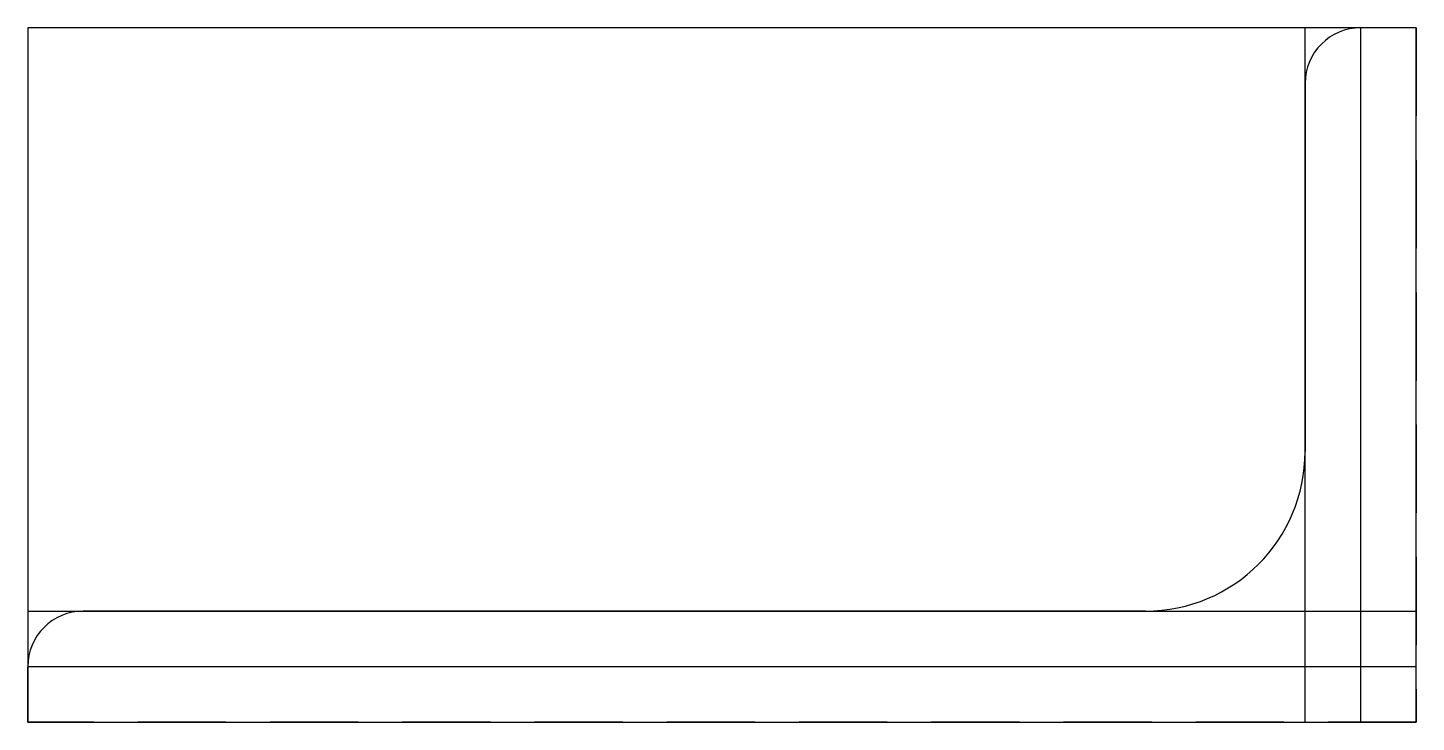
# Model space of a CAD drawing. Extents: x -100 to 0, y 0 to 50.
import ezdxf

# ---------------------------------------------------------------- set-up
doc = ezdxf.new("R2010")
doc.units = 0
doc.linetypes.add('HIDDEN', pattern=[9.525, 6.35, -3.175])
doc.layers.get('0').update_dxf_attribs({"linetype": 'CONTINUOUS'})

msp = doc.modelspace()

# ---------------------------------------------------------------- linework, layer by layer
at = {"linetype": 'CONTINUOUS'}
for p, q in [((0, 50), (-100, 50)), ((-100, 50), (-100, 0)), ((-8, 0), (-8, 50)), ((-4, 0), (-4, 50)), ((0, 50), (-4, 50)), ((0, 0), (0, 50)), ((0, 0), (0, 50)), ((-8, 46), (-8, 19.5)), ((-100, 8), (0, 8)), ((-19.5, 8), (-96, 8)), ((0, 4), (-100, 4)), ((-100, 4), (-100, 0)), ((-100, 0), (0, 0)), ((-100, 0), (0, 0))]:
    msp.add_line(p, q, dxfattribs=at)
at = {"linetype": 'HIDDEN'}
for p, q in [((0, 50), (-4, 50)), ((0, 50), (0, 0)), ((-8, 19.5), (-8, 46)), ((-96, 8), (-19.5, 8)), ((-100, 0), (-100, 4)), ((0, 0), (-100, 0))]:
    msp.add_line(p, q, dxfattribs=at)
at = {"linetype": 'CONTINUOUS'}
for centre, radius, start, end in [((-4, 46), 4, 90, 180), ((-19.5, 19.5), 11.5, 270, 0), ((-96, 4), 4, 90, 180)]:
    msp.add_arc(centre, radius, start, end, dxfattribs=at)
at = {"linetype": 'HIDDEN'}
for centre, radius, start, end in [((-4, 46), 4, 90, 180), ((-19.5, 19.5), 11.5, 270, 0), ((-96, 4), 4, 90, 180)]:
    msp.add_arc(centre, radius, start, end, dxfattribs=at)

doc.saveas('drawing.dxf')
